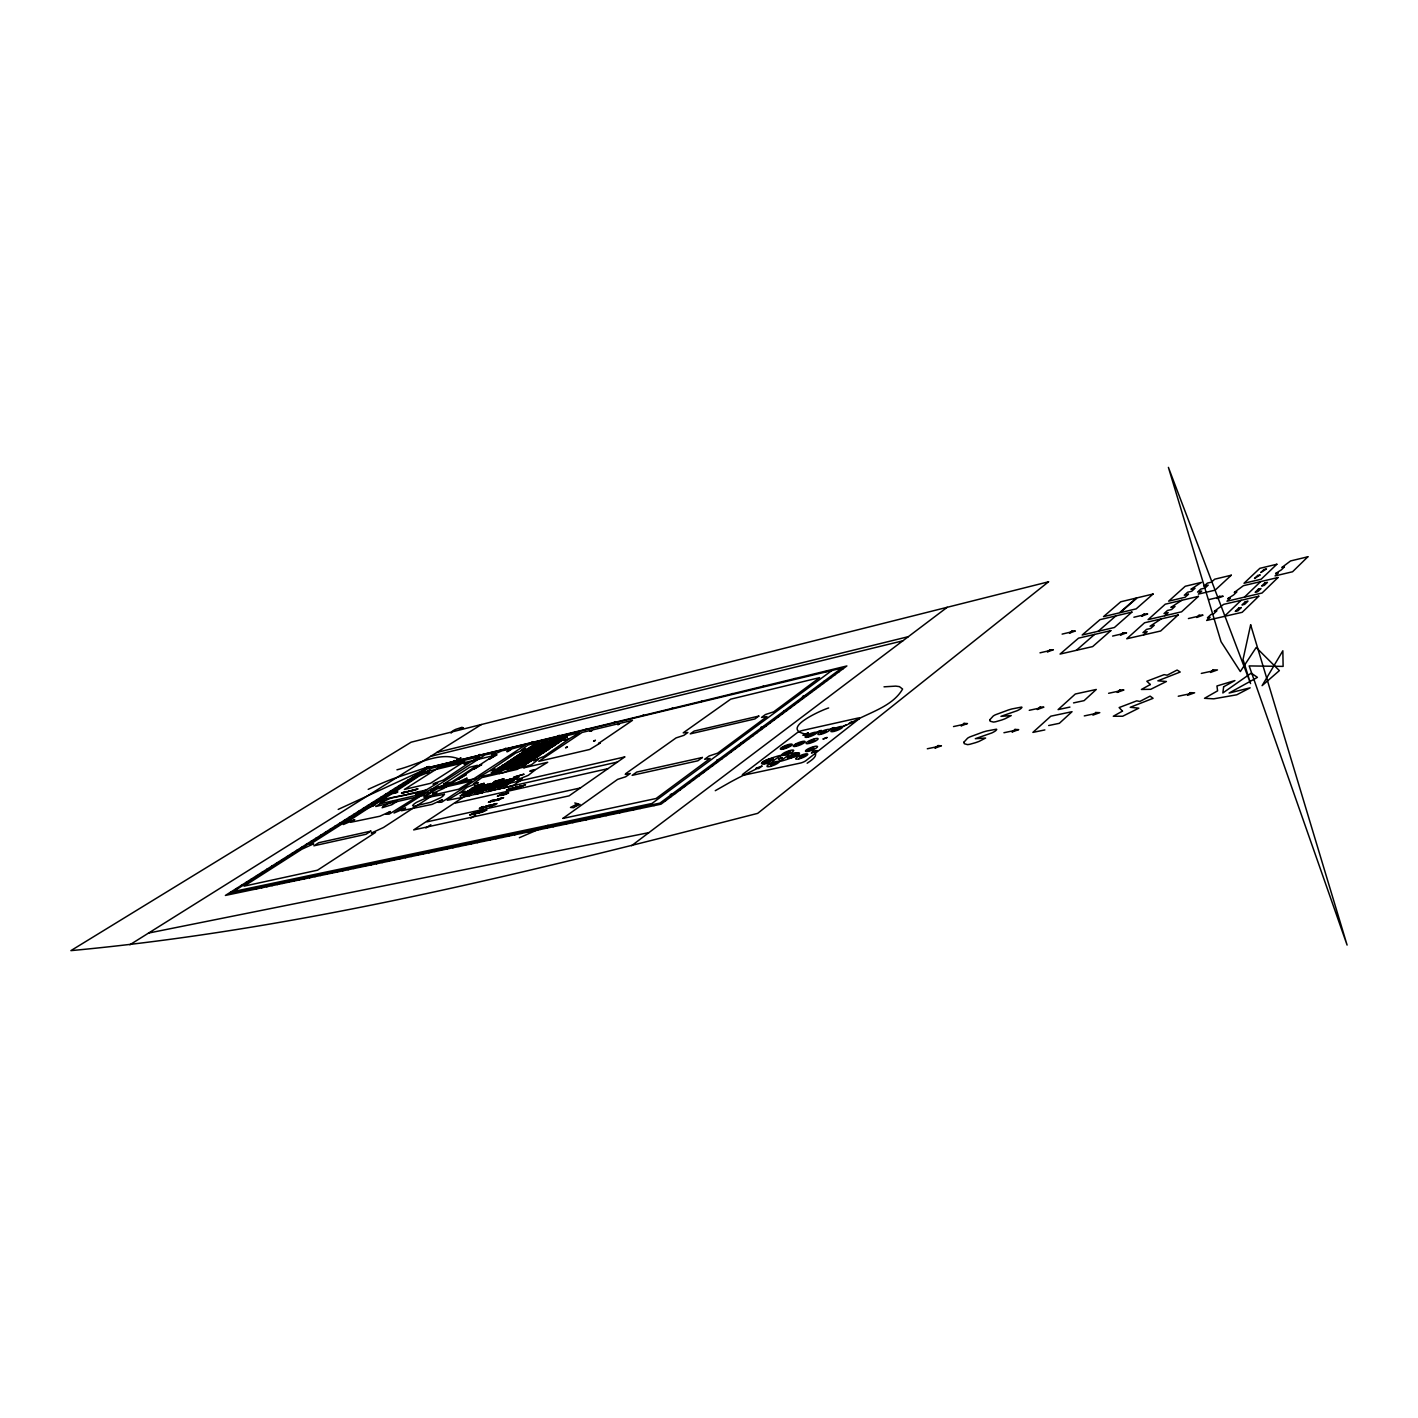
<?xml version="1.0" encoding="UTF-8"?>
<svg xmlns="http://www.w3.org/2000/svg" width="1418" height="1418" viewBox="0 0 1418 1418"><rect width="100%" height="100%" fill="white"/><g stroke="black" fill="none" stroke-linecap="round" stroke-linejoin="round"><path stroke-width="1.5" d="M788.638 753.844L788.195 754.855A22.351 4.839 -21.5 0 1 781.69 759.871L778.872 761.413M772.119 762.866L772.58 761.838A22.546 4.928 -21.3 0 1 779.12 756.84L781.921 755.315M778.447 759.073L782.328 757.549L778.482 759.162M471.609 781.07L458.705 789.206L424.142 797.093M843.32 726.14L847.184 724.669L843.356 726.229M830.292 729.029L834.139 727.576L830.399 729.171M827.013 737.573L823.202 739.062M823.114 738.938L826.995 737.449M817.424 732.025L821.217 730.536M817.371 731.901L821.199 730.447M424.088 797.005L437.063 788.887L471.574 780.964M499.703 795.48L500.554 795.321M484.655 807.285L485.505 807.126M495.254 804.768L495.697 803.829L488.962 806.594L494.35 804.13L492.028 804.857M518.793 777.135L516.329 778.181L518.74 777.064M513.44 778.766L515.904 777.702L513.529 778.854M513.653 779.226L511.171 780.272L513.706 779.297M509.718 783.232L507.236 784.26M509.47 782.647L512.004 781.69L509.558 782.754M506.882 783.888L504.454 784.916M508.353 780.91L510.87 779.953L508.442 780.999M507.183 784.172L509.682 783.268M506.137 782.506L508.619 781.46M507.431 784.757L505.003 785.802M504.914 785.714L507.396 784.65M506.634 783.303L509.168 782.328L506.775 783.392M504.046 784.526L501.671 785.572M504.347 784.828L506.846 783.764M504.613 785.377L502.114 786.441L504.56 785.288M506.084 782.435L508.601 781.495M507.449 779.652L504.985 780.698L507.502 779.74M503.514 783.622L501.033 784.668M503.815 783.941L506.332 782.984L503.904 784.03M501.157 785.253L498.728 786.086L501.192 785.058M502.716 782.204L505.233 781.247L502.805 782.293M501.529 785.466L504.01 784.42M501.759 786.051L499.384 787.096L501.724 785.944M503.266 783.073L505.783 782.116L503.355 783.161M500.678 784.296L498.161 785.235M500.979 784.597L503.461 783.534M502.415 781.921L500.005 782.949M498.409 785.785L495.946 786.848L498.356 785.696M499.916 782.842L502.38 781.956M500.075 783.516L497.736 784.455M498.941 786.706L496.566 787.734L498.906 786.582M500.448 783.711L502.965 782.754L500.589 783.817M497.789 785.023L495.449 785.962L497.824 784.828M499.384 781.992L501.883 781.017L499.473 782.08M499.615 782.559L497.257 783.587M497.115 783.498L499.579 782.452M497.328 784.065L494.971 785.093L497.293 783.959M497.629 784.367L500.111 783.321M499.065 781.69L496.637 782.701M496.282 782.346L493.925 783.356M494.988 785.661L492.595 786.6L495.024 785.466M496.584 782.63L499.047 781.726M496.743 783.285L494.368 784.207L496.779 783.091M493.074 787.398L495.556 786.352L493.163 787.486M494.527 784.721L492.135 785.732L494.51 784.597M493.269 787.876L490.788 788.922L493.322 787.947M493.429 783.055L491.053 783.994L493.464 782.86M493.783 783.268L496.247 782.222M494.013 783.835L491.656 784.863L493.978 783.729M489.937 787.628L487.473 788.674L489.99 787.717M490.717 783.622L488.377 784.633L490.681 783.498M487.969 789.56L490.504 788.585L488.076 789.649M489.759 787.15L492.223 786.104L489.848 787.256M491.16 784.562L488.82 785.501L491.195 784.367M482.421 790.925L484.903 789.861M485.169 790.198L487.703 789.223L485.31 790.287M487.863 784.331L485.47 785.147L487.898 784.136M486.675 787.504L484.229 788.514L486.64 787.38M488.466 785.093L486.037 786.139M485.949 786.051L488.412 785.005M484.672 789.312L487.189 788.355L484.761 789.401M482.085 790.535L479.674 791.563M482.386 790.836L484.885 789.897M481.393 789.064L483.892 788.107L481.535 789.17M480.454 787.398L482.918 786.37M481.89 789.95L484.407 788.993L481.978 790.039M479.231 791.262L476.856 792.183L479.266 791.067M480.897 788.195L483.396 787.238L480.986 788.284M479.585 791.474L482.067 790.429M478.61 789.702L481.127 788.745L478.664 789.791M478.752 790.375L476.377 791.297L478.788 790.181M480.418 787.327L482.9 786.387M479.107 790.588L481.606 789.631L479.195 790.677M477.848 788.532L475.455 789.542M476.519 791.811L474.161 792.839L476.501 791.687M478.132 788.833L480.631 787.859L478.221 788.922M478.327 789.418L475.881 790.411L478.309 789.294M475.491 790.127L473.116 791.049L475.526 789.932M477.175 787.079L479.656 786.121L477.299 787.167M477.37 787.664L474.977 788.674M476.04 790.925L473.683 791.953L476.005 790.801M477.653 787.947L480.135 786.99L477.777 788.053M475.012 789.241L472.619 790.056L475.065 789.046M475.367 789.454L477.813 788.426M474.41 787.717L476.909 786.76L474.463 787.788M474.534 788.373L472.159 789.188L474.587 788.178M474.888 788.585L477.334 787.699M470.51 792.183L468.1 793.211M472.336 789.791L469.943 790.819L472.3 789.684M474.144 787.415L471.715 788.426L474.108 787.309M468.489 793.991L470.989 793.034L468.56 794.098M470.014 791.191L467.568 792.237L470.067 791.279M471.857 788.922L469.518 789.932L471.839 788.816M468.029 793.105L470.475 792.077M465.724 794.629L468.224 793.672L465.813 794.718M464.82 792.857L467.302 791.9L464.944 792.946M465.264 793.743L467.763 792.786L465.352 793.832M462.693 794.966L460.301 795.977M462.959 795.25L465.459 794.293L463.048 795.356M462.516 794.364L465.015 793.406L462.605 794.452M460.212 795.888L462.676 794.842M516.914 787.557L521.15 785.678M567.324 737.023L565.073 737.998M563.088 739.859L560.713 740.692L563.106 739.824M564.931 737.892L567.271 736.917M565.197 738.459L562.875 739.398L565.162 738.317M562.432 739.115L560.163 740.054L562.414 738.973M558.249 741.88L555.98 742.855M558.603 742.093L560.961 741.118L558.639 742.199M561.812 738.335L559.507 739.31M558.781 742.748L556.565 743.617L558.834 742.536M562.166 738.548L564.524 737.59L562.255 738.654M554.349 744.911L556.76 744.042L554.438 745.017M556.104 743.316L553.764 744.255L556.069 743.192M557.575 741.171L555.289 742.11L557.558 741.047M554.527 745.567L552.311 746.435M559.419 739.221L561.758 738.246M559.685 739.771L557.398 740.71M551.85 746.152L549.546 747.091M552.222 746.329L554.598 745.354M556.671 739.877L559.011 738.902L556.76 739.983M556.937 740.426L554.598 741.242L556.919 740.302M552.488 746.914L550.184 747.853L552.453 746.772M555.838 742.748L558.196 741.791M557.309 740.604L559.667 739.647M547.951 749.165L550.361 748.296L547.986 749.271M554.119 741.171L551.85 741.898L554.172 740.958M548.11 749.838L545.859 750.53L548.181 749.608M549.705 747.57L547.472 748.509L549.688 747.428M553.091 743.404L555.431 742.447L553.18 743.511M551.584 745.567L553.995 744.698L551.673 745.673M553.375 743.954L551.053 744.929L553.321 743.847M546.958 748.225L544.654 749.165L546.94 748.084M543.892 752.604L541.516 753.419L543.874 752.479M545.434 750.406L543.059 751.221L545.416 750.264M550.344 744.06L552.736 743.192L550.432 744.166M551.354 741.295L553.587 740.32M546.054 751.186L543.785 752.143M545.327 749.945L547.596 748.952M550.592 744.627L548.305 745.584M549.457 746.985L551.832 746.01M552.453 742.66L554.846 741.791L552.541 742.766M553.942 740.533L556.281 739.558L553.995 740.621M549.369 743.103L547.064 744.078L549.333 743.014M547.844 745.283L545.505 746.098L547.827 745.159M551.212 741.189L553.552 740.214M543.661 752.019L546.036 751.044M545.186 749.821L547.561 748.846M546.71 747.64L549.067 746.666L546.799 747.747M548.217 745.478L550.574 744.503M548.465 746.045L546.125 746.985L548.482 746.01M551.46 741.738L549.138 742.678L551.442 741.614M537.404 756.928L535.135 757.886M538.964 754.695L536.713 755.652M540.524 752.479L538.255 753.437M542.048 750.299L539.815 751.239M548.482 741.827L550.858 740.976L548.571 741.933M539.336 754.89L541.765 754.004L539.372 754.996M540.878 752.674L543.307 751.806L540.932 752.781M542.42 750.476L544.831 749.608L542.474 750.583M543.963 748.296L546.32 747.321L544.033 748.403M542.58 751.15L540.364 752.019M544.193 748.881L541.871 749.643L544.175 748.739M548.731 742.394L546.462 743.333M539.496 755.564L537.262 756.45M541.038 753.348L538.822 754.216M547.596 744.716L549.989 743.847L547.685 744.822M534.994 757.779L537.387 756.787M536.571 755.546L538.946 754.553M538.131 753.33L540.506 752.355M545.912 743.121L543.785 743.989M538.361 753.915L535.986 754.731L538.344 753.773M539.904 751.717L537.546 752.515L539.886 751.575M541.446 749.519L539.088 750.335L541.428 749.395M542.97 747.357L540.63 748.155L542.952 747.215M544.494 745.194L542.261 746.134M535.224 758.364L532.902 759.339L535.206 758.24M536.802 756.131L534.426 756.946L536.784 756.007M540.276 751.912L542.651 750.92M543.342 747.534L545.7 746.559L543.431 747.64M544.866 745.372L547.259 744.503L544.902 745.478M546.373 743.227L548.713 742.27M537.174 756.326L539.549 755.351M538.734 754.11L541.109 753.135M545.026 746.028L542.757 746.754L545.079 745.815M546.621 743.794L544.317 744.556L546.586 743.652M543.608 748.084L541.339 749.058M533.948 756.875L531.715 757.744M535.508 754.66L533.292 755.528M537.192 752.338L534.852 753.312L537.138 752.231M543.643 743.883L545.983 742.908M530.864 761.271L528.471 762.086L530.846 761.129M532.37 759.109L530.137 759.977M542.137 746.028L544.477 745.053M542.367 746.595L540.045 747.534M543.892 744.45L541.57 745.372L543.874 744.308M545.398 742.305L543.129 743.245M545.753 742.483L548.128 741.614L545.806 742.589M539.673 751.132L542.03 750.157M541.215 748.952L543.573 747.977M531.626 757.637L534.019 756.645M533.203 755.422L535.579 754.429M530.048 759.871L532.441 758.878M541.18 745.07L538.893 746.028L541.144 744.964M531.856 758.222L529.499 759.179L531.839 758.098M538.468 749.608L540.825 748.633L538.556 749.714M540.01 747.428L542.35 746.471M543.041 743.138L545.381 742.181M530.633 760.668L533.044 759.676L530.722 760.792M532.229 758.435L534.657 757.549L532.264 758.524M535.366 753.986L537.776 753.1L535.419 754.092M536.926 751.788L539.283 750.813L537.014 751.894M538.627 750.264L536.359 750.991L538.68 750.051M540.24 747.995L537.954 748.952L540.223 747.871M530.686 756.663L528.418 757.602L530.669 756.521M532.264 754.447L530.013 755.386L532.246 754.305M534.178 752.444L536.536 751.451L534.267 752.55M535.738 750.246L538.096 749.271L535.809 750.352M537.28 748.084L539.62 747.109L537.351 748.19M526.255 763.575L528.666 762.583L526.291 763.682M527.868 761.324L530.261 760.332L527.939 761.431M534.409 753.011L532.069 753.968M535.969 750.831L533.629 751.77L535.951 750.689M537.511 748.651L535.189 749.59L537.493 748.527M540.932 744.539L543.254 743.564L541.002 744.645M526.486 764.196L524.199 765.153L526.468 764.054M528.116 761.891L525.812 762.884L528.081 761.785M529.676 759.676L527.301 760.491L529.676 759.534M539.407 746.683L541.747 745.708L539.496 746.79M523.472 764.231L525.883 763.239L523.614 764.355M525.103 761.98L527.496 760.987L525.174 762.086M537.847 744.999L535.596 745.939M528.542 758.063L526.202 759.038M530.119 755.829L527.851 756.822M533.239 751.487L530.881 752.284L533.221 751.345M534.781 749.307L532.441 750.104L534.763 749.165M538.22 745.177L540.542 744.22L538.255 745.283M523.703 764.834L521.363 765.809L523.685 764.692M525.316 762.583L522.994 763.54L525.298 762.441M528.879 758.293L531.254 757.301L528.949 758.4M530.456 756.06L532.831 755.085L530.492 756.166M532.034 753.862L534.391 752.887M538.361 745.833L536.11 746.542L538.432 745.62M532.087 749.927L529.783 750.902L532.051 749.821M535.508 745.833L537.83 744.875M520.92 765.49L518.545 766.447L520.902 765.348M522.568 763.185L520.158 764.036L522.533 763.079M526.113 758.931L528.506 757.956M527.709 756.716L530.084 755.741M529.286 754.5L531.661 753.525L529.375 754.624M524.518 761.165L526.911 760.19L524.607 761.289M529.517 755.085L527.177 756.042L529.499 754.961M535.738 746.4L533.469 747.339M526.344 759.534L524.022 760.491L526.326 759.392M527.939 757.301L525.564 758.116L527.921 757.159M533.008 750.902L535.348 749.927L533.133 751.008M534.551 748.739L536.89 747.765L534.692 748.846M518.155 766.128L515.815 767.103L518.137 765.986M523.366 759.587L525.741 758.595L523.402 759.693M524.961 757.354L527.336 756.379L525.05 757.478M526.557 755.156L528.914 754.181L526.645 755.262M528.134 752.958L530.492 751.983L528.276 753.064M521.753 761.821L524.146 760.828L521.842 761.927M526.769 755.741L524.483 756.68L526.769 755.599M528.347 753.543L526.007 754.341L528.347 753.401M533.026 747.038L530.722 747.977M534.568 744.911L532.264 745.833L534.551 744.769M521.966 762.423L519.662 763.38L521.966 762.281M523.579 760.172L521.275 761.129M525.192 757.956L522.941 758.914L525.174 757.815M530.279 751.558L532.636 750.583L530.367 751.664M531.839 749.378L534.178 748.42L531.91 749.484M533.381 747.233L535.72 746.258M520.707 764.887L523.1 763.894L520.743 764.993M522.338 762.618L524.713 761.626L522.373 762.724M533.629 747.765L531.342 748.722L533.593 747.658M525.635 754.181L523.348 755.138L525.617 754.057M527.23 751.965L524.926 752.958L527.195 751.877M528.772 749.838L526.503 750.778M519.254 763.026L516.95 764.018L519.201 762.919M520.831 760.828L518.527 761.785L520.831 760.686M522.444 758.595L520.105 759.552L522.427 758.453M523.951 756.468L521.735 757.159L524.022 756.255M529.127 750.033L531.502 749.165L529.162 750.122M530.686 747.871L533.008 746.914M517.942 765.525L520.335 764.532L518.066 765.649M521.186 761.023L523.579 760.03M530.899 748.438L528.613 749.2L530.881 748.314M529.339 750.601L527.017 751.398L529.322 750.459M532.796 746.471L535.135 745.514L532.938 746.577M514.823 765.968L512.501 766.925L514.823 765.826M516.471 763.717L514.114 764.656L516.453 763.575M526.415 750.671L528.754 749.714M527.975 748.509L530.314 747.552M515.177 766.163L517.57 765.188L515.213 766.287M528.205 749.076L525.936 750.016M519.626 758.772L521.913 757.779M526.627 751.239L524.323 752.178M530.102 747.126L532.424 746.169L530.19 747.233M515.39 766.784L513.015 767.741L515.372 766.642M517.056 764.479L514.752 765.472M520.619 760.225L522.994 759.25L520.76 760.349M522.232 758.01L524.607 757.035L522.32 758.116M523.827 755.794L526.184 754.819L523.862 755.9M525.422 753.614L527.762 752.639L525.493 753.72M517.375 764.71L519.768 763.735L517.41 764.816M519.006 762.459L521.399 761.484L519.094 762.583M530.35 747.658L528.063 748.615M498.267 785.324L500.643 784.189M512.625 767.422L510.303 768.396L512.625 767.28M515.904 762.919L513.653 763.877M517.889 760.881L520.264 759.888L517.96 760.987M519.502 758.648L521.877 757.815M521.097 756.45L523.455 755.475L521.186 756.556M522.693 754.252L525.05 753.277L522.746 754.358M524.288 752.072L526.627 751.115M525.848 749.909L528.187 748.952M514.628 765.365L517.021 764.373M516.258 763.114L518.651 762.122L516.347 763.221M522.905 754.837L520.619 755.776M524.5 752.657L522.267 753.596L524.483 752.515M518.013 761.555L515.727 762.281L518.084 761.324M519.715 759.25L517.41 760.19L519.697 759.109M521.31 757.035L518.988 757.974L521.31 756.893M516.436 759.109L514.131 760.048L516.418 758.967M514.805 761.324L512.501 762.264L514.787 761.182M516.772 759.304L519.148 758.311L516.808 759.392M518.385 757.088L520.743 756.113L518.509 757.194M519.981 754.89L522.338 753.933L520.122 755.014M521.576 752.728L523.916 751.753L521.664 752.834M511.88 766.004L514.273 765.011L511.916 766.11M513.529 763.753L515.904 762.778M515.159 761.519L517.535 760.544L515.23 761.626M520.193 755.475L517.871 756.414L520.176 755.333M521.789 753.295L519.555 754.234L521.771 753.153M512.075 766.606L509.806 767.581L512.075 766.464M513.724 764.355L511.402 765.312L513.706 764.213M515.354 762.122L513.015 763.061L515.354 761.98M516.896 759.959L514.681 760.846M518.598 757.673L516.312 758.63M520.548 755.67L522.905 754.695M507.467 768.91L509.86 767.918L507.555 769.035M509.133 766.642L511.526 765.667L509.204 766.766M510.781 764.391L513.156 763.416L510.87 764.515M510.888 765.082L508.672 765.95M517.481 756.113L515.213 757.07M509.328 767.262L507.006 768.219L509.328 767.12M514.61 760.722L516.967 759.747M516.223 758.506L518.58 757.531M506.616 767.865L504.223 768.698L506.581 767.758M510.25 763.593L512.625 762.618L510.32 763.717M511.88 761.36L514.255 760.385L511.916 761.466M513.511 759.162L515.868 758.187L513.635 759.268M515.124 756.946L517.481 755.989M508.601 765.844L510.976 764.851M513.706 759.747L511.419 760.686L513.706 759.605M515.337 757.531L513.156 758.488L515.319 757.407M510.445 764.196L508.14 765.153L510.427 764.054M512.075 761.962L509.824 762.919L512.075 761.821M515.673 757.726L518.031 756.751L515.744 757.832M517.286 755.546L519.626 754.571L517.41 755.652M503.851 768.538L501.493 769.495L503.851 768.396M509.168 762.015L511.526 761.041L509.239 762.122M510.799 759.8L513.156 758.825L510.888 759.906M505.871 766.482L508.247 765.507L505.889 766.589M507.52 764.231L509.895 763.256L507.591 764.355M502.114 770.311L504.4 769.318M507.715 764.834L505.411 765.791L507.697 764.692M509.363 762.6L507.024 763.54L509.346 762.459M510.905 760.456L508.707 761.324L510.994 760.243M504.719 769.549L507.112 768.574L504.808 769.673M506.403 767.298L508.778 766.305L506.474 767.404M503.142 767.12L505.517 766.145L503.266 767.244M503.319 767.723L501.015 768.68L503.319 767.581M504.897 765.56L502.734 766.429L504.985 765.33M506.651 763.239L504.347 764.196L506.634 763.097M501.99 770.204L504.383 769.212M508.832 761.803L506.581 762.76M500.625 768.326L498.338 769.318L500.589 768.219M502.273 766.11L499.934 767.067L502.273 765.968M499.242 770.843L501.635 769.85L499.278 770.949M504.808 764.869L507.165 763.894L504.879 764.993M506.456 762.654L508.814 761.679M496.123 770.772L498.427 769.779M498.728 770.027L501.121 769.035L498.799 770.134M500.412 767.758L502.787 766.784L500.483 767.865M502.096 765.507L504.454 764.532L502.167 765.631M495.502 769.85L497.878 768.857M496.016 770.648L498.392 769.673M497.7 768.396L500.075 767.422L497.736 768.503M496.211 771.232L493.872 772.225L496.176 771.126M497.878 768.999L495.573 769.956M493.287 771.286L495.662 770.311L493.358 771.41M493.464 771.906L491.195 772.863L493.464 771.764M811.982 734.506L811.77 734.861M809.784 735.144L811.947 734.294M617.858 724.563L619.701 723.8L617.929 724.669M810.777 735.428L809.891 735.322M595.347 740.444L593.575 741.189L595.347 740.302M810.919 734.276L810.103 734.737M590.136 731.209L591.997 730.571L590.296 731.298M565.587 747.658L567.43 746.896M567.36 747.109L565.747 747.765M414.676 790.003L413.312 790.553M822.777 732.237L824.762 731.475M824.78 731.688L822.865 732.415M479.355 808.366L483.662 806.523M480.188 808.118L481.322 807.196M1224.319 616.405L1241.122 600.31M1244.419 597.138L1260.62 581.628M459.503 759.321L461.01 757.886L456.561 759.835L459.503 759.321L458.652 759.871M483.715 806.789L482.847 807.072M517.8 787.22L520.051 786.068M413.826 790.039L415.261 789.471M417.105 789.152L414.552 790.251L416.236 789.383M1143.617 634.909L1147.197 631.666L1142.961 632.641L1146.524 629.415L1150.742 628.44L1154.27 625.232L1150.069 626.207L1161.271 618.886M1164.745 615.749L1168.202 612.611L1164.018 613.586L1167.457 610.484L1171.622 609.51L1175.026 606.425L1170.86 607.4L1181.779 600.293M405.14 791.988L404.36 792.467L406.151 791.599L405.069 791.847M461.47 728.391L462.144 727.274L455.834 729.313A6.877 1.063 -22.6 0 0 452.307 731.192L451.066 733.124M411.238 790.624L406.204 792.042M1076.28 650.348L1094.607 634.413M1098.206 631.276L1115.895 615.891M407.515 791.616L408.136 791.404M508.672 792.91L505.393 794.47M409.696 791.262L409.306 791.209M406.417 792.166L406.806 791.953M631.577 845.713L947.224 607.294M654.017 805.637L654.992 804.91M831.834 670.537L651.943 803.492L233.172 891.585M640.156 808.544L642.106 807.108M825.684 671.831L827.226 670.679M633.279 809.979L634.254 809.27M626.419 811.415L627.412 810.706M612.824 814.269L613.799 813.56M619.595 812.851L620.588 812.124M606.071 815.687L607.542 814.606M793.832 679.311L795.019 678.46M599.335 817.087L600.328 816.378M592.653 818.505L593.646 817.778M579.359 821.288L580.352 820.561M585.989 819.888L586.981 819.179M572.748 822.67L574.751 821.235M761.874 687.198L763.451 686.064M566.19 824.035L567.182 823.326M553.126 826.783L554.137 826.056M559.649 825.418L560.642 824.691M546.657 828.13L547.649 827.421M540.205 829.477L541.711 828.413M731.316 694.359L732.521 693.508M527.39 832.171L528.382 831.462M533.771 830.824L534.781 830.115M521.009 833.5L522.019 832.791M508.371 836.159L510.391 834.741M700.598 701.945L702.211 700.829M514.681 834.83L515.691 834.121M502.096 837.471L503.106 836.762M489.618 840.076L490.628 839.385M495.839 838.782L496.849 838.073M483.414 841.388L484.442 840.679M471.113 843.958L472.123 843.267M477.246 842.664L478.77 841.618M671.281 708.823L672.504 707.99M496.46 800.053L498.303 798.83L496.087 800A6.948 1.312 -22.7 0 0 495.52 800.408M464.998 845.234L466.008 844.543M452.856 847.787L453.866 847.095M458.918 846.511L459.928 845.819M446.812 849.045L448.85 847.663M641.734 716.125L643.382 715.009M434.83 851.562L435.858 850.871M440.803 850.304L441.831 849.612M422.936 854.044L423.964 853.352M428.874 852.803L429.902 852.112M505.162 794.31L507.626 792.946M470.847 818.168L475.774 814.854M498.852 799.362L500.324 798.369L498.072 799.858A6.86 1.294 -22.8 0 0 498.835 799.38M417.034 855.284L418.576 854.256M613.569 722.719L614.809 721.886M518.58 781.088L522.054 778.766L516.861 779.953L528.347 775.309L534.976 770.08L529.8 771.286L530.917 770.541L536.093 769.336L547.72 762.281L523.579 767.9L524.908 767.014M405.3 857.748L406.328 857.057M520.317 780.698L513.582 785.217L503.124 788.195M489.564 801.826L490.894 801.188A4.821 0.904 -22.8 0 1 491.319 801.099M411.149 856.525L412.177 855.834M501.972 795.037L504.436 794.133M503.195 794.204L505.659 793.389M503.408 794.913L508.442 792.556M512.288 788.869L511.012 788.94L513.281 787.433L509.86 789.418L515.833 788.071L517.251 786.511L512.43 788.833M393.672 860.177L394.7 859.485M399.468 858.971L400.514 858.28M494.102 790.251L495.485 789.33L487.898 791.652M387.894 861.4L389.95 860.017M585.138 729.756L586.804 728.639M497.895 789.383L501.352 787.859L499.65 788.993M481.712 793.07L483.095 792.148L475.544 794.452M376.408 863.792L377.454 863.119M521.984 767.581L525.085 766.163L523.455 767.244M382.151 862.605L383.179 861.914M502.096 794.328L500.696 794.807M487.136 806.08L485.665 806.576M365.029 866.185L366.057 865.494M425.879 828.006L430.842 824.709M370.718 864.998L371.746 864.306M406.168 791.74L406.523 791.51M353.738 868.543L354.784 867.869M359.374 867.373L360.934 866.345M558.072 736.084L559.312 735.268M469.429 795.852L470.811 794.931L464.714 796.313M342.553 870.9L343.581 870.209M348.137 869.73L349.165 869.039M807.161 763.239C810.227 760.952 819.001 756.095 814.304 751.859M331.457 873.222L333.531 871.857M530.669 742.855L532.353 741.756M336.988 872.052L338.033 871.379M497.736 799.805L495.662 800.691M469.447 779.971L468.1 780.857L479.036 777.755L441.689 802.198L438.304 802.375L442.522 799.628L432.029 804.396L401.383 810.759L405.637 808.03L394.044 813.028L420.597 796.065M325.945 874.374L326.973 873.701M314.973 876.678L316.019 875.987M320.45 875.526L321.478 874.853M465.778 780.68L467.125 779.811L463.048 780.751L467.107 778.11L456.295 782.878L433.341 788.231L485.222 754.801L495.591 752.816L491.709 755.333L502.167 750.725L510.693 749.2L506.829 751.7L508.158 751.398L512.022 748.881L525.192 745.194L473.701 778.837L450.889 784.863L452.236 783.977M304.108 878.947L305.668 877.937M504.631 748.97L505.889 748.137M450.463 784.243L451.81 783.374L442.434 785.554L430.824 791.226L434.936 788.568L431.692 788.762L423.663 793.938M309.532 877.813L310.577 877.139M293.331 881.198L294.377 880.525M298.702 880.082L299.747 879.408M425.684 790.163L415.527 794.771L419.657 792.113L390.96 798.086M426.393 789.844L437.701 783.055L432.986 784.154L434.085 783.445L443.355 780.06L468.755 763.079L464.058 764.196L465.139 763.504L469.837 762.388L479.78 756.609L431.515 768.219L424.549 773.218L429.105 772.119L419.054 776.107L393.3 793.016L397.873 791.935L396.756 792.644L392.166 793.726L381.832 799.663L406.7 794.576M418.842 795.055L426.871 789.879L407.409 794.257M420.402 794.683L389.188 814.127L386.015 814.251L390.269 811.521L379.9 816.236L350.476 822.334L354.748 819.622L343.333 824.532L371.676 805.973L374.972 804.981L364.656 809.554L309.762 844.525L313.644 843.834L301.874 849.205L244.073 886.161L317.508 870.191L375.504 832.419L371.339 833.075L383.463 827.509L436.886 792.627L432.738 793.353L443.923 788.319L494.173 755.51L423.805 772.314L371.941 805.69M282.643 883.449L283.689 882.776M418.647 796.508L422.103 794.293M287.978 882.333L289.024 881.659M266.761 886.764L267.825 886.09M272.043 885.665L273.089 884.992M277.325 884.566L279.417 883.219M478.238 755.493L479.922 754.394M256.303 888.962L257.349 888.288M412.23 790.181L409.767 791.368M261.515 887.863L262.578 887.207M391.917 804.697L382.08 807.764M392.343 804.414L396.863 801.524M418.133 788.904L417.406 789.082M402.96 792.786L403.846 792.148L401.454 793.141L403.137 792.662M453.157 761.36L454.434 760.544M382.63 806.984L388.497 803.244M373.182 805.619L381.265 800.496L384.331 800.337L380.184 802.96L390.251 798.405M129.871 944.778L481.411 724.527M388.692 803.12L390.446 802.269M715.275 790.695L730.518 782.027A199.53 46.936 -21.1 0 1 739.221 777.418L757.389 768.396M415.58 789.596L417.069 789.064M491.851 801.259L490.557 801.808M509.753 789.206L508.477 789.525M408.809 791.12L410.068 791.031M815.12 733.212L815.988 732.822M368.201 789.347L378.553 784.668A63.509 10.635 -23.1 0 1 392.432 778.978L425.949 767.652M806.47 736.491L805.849 736.775M815.315 733.106L812.567 734.081M852.927 721.797C869.642 712.332 892.702 706.394 902.592 689.042L899.402 686.613L895.768 686.117L884.017 686.826M806.984 736.261L805.814 736.881M806.346 736.775L808.898 735.8M425.879 768.999L338.211 809.412M807.303 736.119L809.235 735.534M813.524 733.549L816.024 732.716M519.36 837.719L548.039 825.347M813.861 733.407L812.922 733.797M481.624 807.25L482.545 806.948M828.661 707.954C822.174 709.833 779.351 728.71 805.513 734.063M481.606 807.923L483.13 807.214L481.641 807.551M481.393 808.207L479.568 808.668M764.284 761.821L771.197 759.321L767.51 762.157L764.267 761.838M408.597 791.545L408.083 791.776M396.951 769.797C416.662 765.135 438.339 751.221 458.794 758.86M518.066 787.575L519.963 786.76L517.109 787.752M485.417 806.647L486.179 806.151M781.726 755.191C775.593 755.954 747.8 766.163 771.374 763.185M779.049 761.519C785.412 760.739 813.329 750.441 789.383 753.543M436.833 752.444L908.318 636.682M430.576 756.361L902.841 640.812M500.448 794.86L501.192 794.381M425.116 769.283L426.357 768.981M841.388 669.207L843.036 668.8M420.809 772.012L422.05 771.711M837.524 672.079L839.172 671.671M416.484 774.742L417.725 774.441M833.642 674.968L835.291 674.56M412.142 777.489L413.382 777.188M829.743 677.875L831.391 677.467M407.764 780.255L410.263 779.652M824.142 681.172L827.456 680.392M403.386 783.02L404.626 782.718M821.855 683.724L823.521 683.334M398.972 785.802L400.213 785.501M817.885 686.666L819.551 686.277M394.541 788.603L395.782 788.302M813.897 689.644L815.563 689.237M390.092 791.404L391.333 791.12M809.873 692.622L811.557 692.232M1062.117 634.112L1070.679 632.091M1133.886 617.238L1142.819 615.128M1208.774 599.619L1218.115 597.421M385.625 794.24L389.365 793.353M802.499 696.398L807.516 695.228M381.123 797.076L382.381 796.774M801.79 698.631L803.457 698.241M412.603 790.092L411.486 790.978M413.631 789.844L412.532 790.73M412.089 790.588L412.993 790.251M376.621 799.929L377.862 799.628M797.714 701.662L799.38 701.272M518.456 768.414L531.378 764.834L538.308 759.481L533.221 760.668L543.998 756.414L568.742 739.186L563.69 740.391L569.806 738.494L579.678 732.61L527.921 745.053L521.204 750.104L526.096 748.934L515.673 753.064L490.504 770.222L495.414 769.07L494.315 769.797L489.387 770.949L479.089 777.011L501.954 771.676L499.189 773.572L505.251 772.154L508.016 770.275L519.786 767.528L517.446 769.318L481.819 777.613L473.399 783.817L478.362 782.683L467.178 787.203L460.318 792.396L465.299 791.262L464.165 792.006L459.184 793.158L447.237 800.284L463.331 797.235M372.083 802.783L373.324 802.499M793.601 704.711L795.285 704.321M367.528 805.654L368.786 805.371M789.489 707.777L791.155 707.387M362.955 808.561L365.454 807.976M392.042 801.808L397.359 800.567M783.658 711.251L787.025 710.471M1039.997 652.829L1048.664 650.827M1112.598 636.062L1121.638 633.97M1188.408 618.549L1197.873 616.351M358.346 811.451L359.605 811.167M781.176 713.945L782.86 713.555M353.738 814.375L354.979 814.092M776.975 717.065L778.659 716.675M349.094 817.317L350.335 817.016M772.757 720.202L774.441 719.812M344.414 820.26L345.673 819.976M768.521 723.357L770.204 722.967M339.735 823.22L343.511 822.351M760.881 727.292L765.95 726.122M335.02 826.198L336.279 825.896M463.597 796.969L617.45 762.033M759.977 729.703L761.661 729.313M507.874 789.861L508.885 789.099A4.768 0.886 -22.7 0 1 509.292 789.011M490.433 801.631L488.395 802.304L492.578 800.106M510.533 788.036L506.403 790.198L507.662 789.915M330.288 829.176L331.546 828.892M755.67 732.911L757.354 732.521M325.537 832.189L326.796 831.905M751.327 736.119L753.029 735.747M455.497 803.031L608.003 768.645M506.12 793.07L500.802 795.498L505.747 794.186M320.769 835.202L322.028 834.918M746.967 739.363L748.669 738.973M499.349 795.321L497.346 796.278L502.149 793.974M315.966 838.233L318.483 837.666M740.887 742.997L744.29 742.234M491.497 800.851L492.223 800.39M311.145 841.282L312.403 840.998M738.175 745.886L739.895 745.514M306.288 844.348L307.546 844.064M733.744 749.183L735.463 748.81M497.098 803.51L492.17 805.885M301.414 847.415L302.672 847.131M491.39 805.282L493.127 804.892L490.929 805.601M729.295 752.497L730.997 752.125M484.318 807.09L482.28 808.083L487.154 805.743M490.149 806.115L492.064 805.69M296.522 850.516L297.78 850.233M724.811 755.829L726.53 755.457M427.013 821.837L580.405 787.947M480.773 811.344L477.21 813.418L483.928 810.653L479.337 812.957L481.712 811.344L480.702 811.575M291.594 853.618L295.405 852.785M716.87 759.942L722.01 758.807M286.666 856.738L287.925 856.454M715.771 762.547L717.49 762.175M281.686 859.875L282.962 859.592M711.198 765.933L712.917 765.56M276.705 863.03L277.963 862.747M706.607 769.354L708.344 768.964M271.689 866.203L272.947 865.919M701.999 772.775L703.736 772.402M266.637 869.376L269.172 868.826M695.635 776.603L699.092 775.841M261.568 872.584L262.844 872.318M692.693 779.687L694.43 779.315M256.481 875.792L257.757 875.526M687.996 783.179L689.733 782.807M953.516 726.565L962.556 724.616M1029.255 710.312L1038.72 708.291M1108.61 693.296L1118.518 691.169M1201.312 673.408L1211.787 671.157M1073.532 702.903L1084.096 700.634L1096.274 689.467L1075.323 694.005L1058.094 709.603L1069.934 707.086M251.358 879.036L252.634 878.752M683.281 786.689L685.018 786.316M246.218 882.28L247.494 882.014M678.531 790.216L680.268 789.844M241.042 885.541L244.871 884.743M670.271 794.505L675.482 793.406M235.849 888.82L237.125 888.554M668.941 797.341L670.679 796.969M230.638 892.117L231.896 891.851M664.103 800.922L665.857 800.567M927.301 748.775L936.447 746.861M1003.926 732.734L1013.498 730.731M1084.274 715.913L1094.324 713.803M1178.252 696.238L1188.869 694.005M1048.664 725.537L1059.37 723.304L1072.043 711.694L1050.827 716.179L1032.889 732.397L1044.871 729.915M148.571 933.062L648.895 832.632M574.751 802.96L578.189 803.882M444.437 794.328L442.788 796.26A13.453 2.393 -23 0 1 440.236 797.944L430.434 802.358L415.066 805.956A7.71 1.365 -23 0 1 413.471 806.204L412.603 805.495L414.198 803.917A13.418 2.375 -23 0 1 416.892 802.163L426.251 797.926A7.693 1.365 -23 0 1 428.449 797.306L444.437 794.328M791.102 745.336L786.033 747.587A9.855 2.109 -21.3 0 1 783.161 748.19L781.513 747.995L786.565 745.815A9.891 2.127 -21.4 0 1 789.436 745.212L791.102 745.336M826.428 730.961L821.182 732.964L826.428 730.961M562.946 818.416L656.109 798.494L710.134 758.488L704.622 759.286L709.124 755.989L717.668 753.153L766.996 716.551L761.537 717.419L765.419 714.548L773.608 711.871L819.622 677.627L730.713 699.163L683.21 732.84L687.89 732.503L683.901 735.339L676.067 737.909L625.763 773.608L625.267 774.405L630.301 773.484L625.71 776.763L617.61 779.386L562.964 818.346M813.56 747.233L813.418 749.041L807.409 750.352L813.524 747.251M799.734 756.343L799.539 758.187L805.743 755.05L799.734 756.343M789.808 751.097L789.578 752.905L783.675 754.181L789.773 751.115M1223.628 686.808L1222.865 692.959L1251.225 673.142L1257.447 677.361L1229.105 693.048L1250.144 687.819L1236.744 694.802L1213.719 698.826L1204.52 698.312L1217.601 690.832L1216.945 685.975L1234.918 680.569L1223.628 686.808M771.162 763.841L770.878 765.685L777.082 762.565L771.162 763.841M989.906 719.653L989.853 719.972A30.558 7.072 -20 0 0 990.243 721.248L993.38 722.063A9.182 2.127 -20.1 0 0 995.932 721.673L1001.285 720.131A21.11 4.874 -20.1 0 0 1004.919 718.82L1011.229 715.594L1000.966 716.338L1017.096 710.719A9.075 2.092 -20 0 0 1020.995 708.504L1021.917 707.458A4.378 1.01 -20 0 0 1021.58 707.086L1011.92 708.947A49.151 11.539 -20.1 0 0 1008.553 709.922L995.347 714.814A9.554 2.216 -20.1 0 0 993.291 715.966L989.906 719.653M964.063 742.022L964.01 742.358A31.107 7.374 -20.1 0 0 964.346 743.723L967.448 744.61A9.341 2.216 -20.3 0 0 970.018 744.237L975.442 742.695A21.483 5.087 -20.2 0 0 979.164 741.366L985.616 738.051L975.3 738.689L991.714 732.982A9.235 2.18 -20.2 0 0 995.72 730.695L996.677 729.614A4.449 1.046 -20.1 0 0 996.358 729.206L986.609 731.032A50.055 12.035 -20.2 0 0 983.188 732.007L969.735 736.97A9.713 2.304 -20.3 0 0 967.608 738.175L964.063 742.022M1250.641 624.789L1243.037 659.476L1250.57 683.565L1168.397 467.373L1221.04 641.698L1240.325 671.565L1256.188 647.494L1279.373 670.608L1262.091 685.656L1282.847 650.773L1283.113 666.389L1249.169 665.928L1347.1 945.079L1250.641 624.789M443.745 784.065L451.722 782.027L477.387 765.295L469.606 767.298L443.781 784.03M808.118 732.805L807.586 734.382L802.889 735.304L808.118 732.805M523.153 785.643L519.715 787.185L525.529 784.65L523.153 785.643M516.542 778.642L514.025 779.581L516.489 778.571M514.273 780.166L511.756 781.105L514.22 780.077M513.139 778.447L510.71 779.492L513.086 778.358M511.437 780.822L508.92 781.743L511.419 780.839M510.32 779.085L507.804 780.024L510.267 779.014M508.052 780.591L505.552 781.531L508.034 780.627M504.684 780.379L502.202 781.318L504.684 780.414M496.123 787.309L493.694 788.373L496.087 787.22M492.79 787.079L490.362 788.124L492.737 786.99M491.762 785.324L489.299 786.37L491.709 785.235M489.476 786.83L486.977 787.77L489.423 786.742M488.962 785.962L486.498 786.848L488.926 785.873M485.683 785.732L483.201 786.653L485.63 785.643M486.179 786.6L483.698 787.522L486.144 786.511M485.186 784.863L482.74 785.749L485.133 784.774M482.421 785.501L479.94 786.423L482.368 785.412M473.754 792.414L471.272 793.336L473.718 792.325M472.814 790.641L470.404 791.687L472.779 790.553M473.293 791.528L470.865 792.573L473.24 791.439M469.588 790.393L467.142 791.439L469.553 790.305M560.358 740.48L558.089 741.454L560.323 740.515M551.247 745.354L548.89 746.329L551.212 745.389M552.116 742.447L549.741 743.28L552.081 742.483M812.904 751.132L811.433 753.118L817.176 750.601L812.904 751.132M536.234 755.315L533.842 756.308L536.199 755.351M542.704 742.926L540.418 743.901L542.669 742.961M533.469 755.971L531.13 756.964L533.416 755.865M535.029 753.756L532.636 754.606L535.011 753.791M533.842 752.214L531.52 753.188L533.824 752.249M529.127 758.843L526.716 759.693L529.003 758.967M539.07 746.453L536.784 747.215L539.035 746.488M536.341 747.109L534.054 748.084L536.305 747.002M539.992 743.581L537.759 744.539L539.974 743.599M531.112 752.869L528.737 753.702L531.006 752.976M537.28 744.22L535.047 745.194L537.209 744.113M529.942 751.327L527.585 752.16L529.924 751.363M526.096 750.459L523.791 751.416L526.06 750.476M506.084 767.049L503.851 768.042L506.049 767.085M498.941 770.594L496.601 771.587L498.906 770.63M516.241 787.025L514.769 787.823L516.241 787.025M1190.198 692.675L1187.54 695.334L1194.63 692.799L1190.198 692.675M1213.064 669.881L1210.511 672.433L1217.477 669.934L1213.064 669.881M1307.875 556.778L1292.578 571.755L1275.083 575.903L1278.221 572.872L1275.615 573.492L1281.34 569.859L1284.442 566.881L1281.837 567.501L1290.575 560.943L1307.875 556.778M1258.776 596.198L1242.168 612.31L1206.647 620.464L1210.086 617.202L1207.462 617.805L1210.883 614.561L1213.507 613.959L1216.91 610.75L1214.287 611.353L1223.645 604.369L1258.776 596.198M1278.043 577.498L1262.038 593.025L1226.978 601.214L1230.292 598.077L1227.704 598.68L1233.589 594.957L1236.868 591.855L1234.28 592.458L1243.373 585.705L1278.043 577.498M1238.641 608.162L1235.273 611.406L1237.949 610.786L1241.299 607.542L1238.641 608.162M1245.305 601.746L1241.973 604.937L1244.649 604.334L1247.964 601.126L1245.305 601.746M1258.404 589.126L1255.16 592.263L1257.801 591.643L1261.027 588.523L1258.404 589.126M1264.821 582.94L1261.63 586.024L1264.253 585.404L1267.444 582.319L1264.821 582.94M1276.856 564.24L1261.205 579.2L1244.011 583.277L1259.84 568.334L1276.856 564.24M1257.66 575.513L1254.487 578.526L1260.23 574.91L1257.66 575.513M1263.934 569.557L1260.797 572.535L1266.487 568.937L1263.934 569.557M1199.043 615.252L1196.703 617.45L1203.013 615.164L1199.043 615.252M1219.25 596.375L1216.981 598.485L1223.202 596.234L1219.25 596.375M1095.724 712.492L1092.906 715.115L1099.783 712.669L1095.724 712.492M1119.865 689.91L1117.171 692.427L1123.907 690.017L1119.865 689.91M1231.285 575.212L1215.155 590.136L1198.405 594.107L1201.702 591.093L1197.554 592.068L1200.833 589.073L1204.981 588.08L1208.242 585.102L1204.112 586.095L1207.356 583.135L1211.486 582.142L1214.694 579.2L1231.285 575.212M1178.145 614.969L1160.651 631.01L1126.743 638.774L1144.574 622.768L1178.145 614.969M1198.44 596.358L1181.584 611.814L1148.084 619.631L1165.277 604.192L1198.44 596.358M1188.444 594.248L1185.111 597.262L1168.645 601.161L1185.235 586.272L1201.542 582.355L1190.925 589.25L1195.037 588.257L1191.74 591.253L1187.628 592.228L1184.314 595.223L1188.444 594.248M1122.879 632.871L1120.415 635.069L1126.566 632.836L1122.879 632.871M1144.007 614.083L1141.632 616.192L1147.676 613.994L1144.007 614.083M1014.969 729.419L1012.027 732.025L1018.709 729.632L1014.969 729.419M1040.121 707.033L1037.302 709.532L1043.861 707.174L1040.121 707.033M1153.082 594.018L1136.172 608.871L1120.167 612.682L1137.218 597.829L1153.082 594.018M1110.826 630.638L1092.658 646.59L1060.061 654.07L1078.531 638.153L1110.826 630.638M1131.918 612.097L1114.406 627.5L1082.164 635.016L1100.014 619.648L1131.918 612.097M473.275 813.329L471.786 814.623L476.253 812.337L469.642 815.084L473.275 813.329M1136.438 598.006L1119.369 612.86L1103.505 616.635L1120.734 601.799L1136.438 598.006M1049.94 649.745L1047.388 651.926L1053.379 649.745L1049.94 649.745M1071.919 631.045L1069.456 633.137L1075.34 630.992L1071.919 631.045M937.954 745.567L934.923 748.155L941.41 745.815L937.954 745.567M964.01 723.375L961.103 725.874L967.466 723.57L964.01 723.375M1048.558 581.788L757.673 813.365C531.626 871.361 303.86 929.056 70.9 950.627L411.131 742.199L1048.558 581.788M858.936 718.979L805.956 760.651A4.467 0.993 -21.3 0 1 800.195 763.114L744.237 775.061A4.396 0.957 -21.6 0 1 743.014 774.104L797.129 732.787A4.236 0.886 -21.3 0 1 802.57 730.447L857.429 718.182A4.325 0.922 -21 0 1 858.936 718.979M426.96 766.854L424.939 768.45L846.883 665.946L661.001 804.183L225.391 895.432L429.406 766.571L426.96 766.854M836 728.373L832.898 730.802L837.719 728.001L836 728.373M838.995 727.718L835.893 730.128L840.714 727.328L838.995 727.718M793.353 754.518L789.684 757.354L796.686 754.837L793.353 754.518M810.547 741.596L809.04 742.766L814.623 740.71L814.411 739.239L808.756 742.004L810.547 741.596M802.765 742.837L795.321 744.716L802.765 742.837M761.927 766.11L758.701 768.556L756.06 768.219L761.927 766.11M841.672 668.162L659.937 803.102L230.567 893.251L429.743 767.333L841.672 668.162M702.389 757.478L697.886 760.792L632.127 775.345L636.717 772.066L702.389 757.478M758.807 716.09L754.908 718.944L690.229 733.886L694.2 731.05L758.807 716.09M575.584 806.346L573.652 807.711L570.479 807.445L576.86 804.166L580.051 804.431L575.584 806.346M624.718 756.946L569.061 795.87L413.666 829.92L471.13 792.006L624.718 756.946M851.757 721.585L848.318 723.978L854.115 722.01L851.757 721.585M600.257 743.05L589.693 749.466L538.805 761.342L582.107 732.432L632.481 720.344L598.502 743.457L600.257 743.05M479.39 811.645L473.736 814.18L479.39 811.645M488.59 805.406L485.754 807.303L491.142 804.839L488.59 805.406M501.068 798.21L498.267 800.089L503.62 797.643L501.068 798.21M484.371 810.547L481.517 812.479L486.941 809.979L484.371 810.547M494.616 799.663L491.851 801.524L494.297 800.975L493.039 801.046L494.616 799.663M523.845 774.246L514.007 777.099L523.845 774.246M503.851 778.837L494.138 781.673L503.851 778.837M484.158 783.374L474.551 786.175L484.158 783.374M464.59 775.15L457.943 779.475L466.185 774.777L464.59 775.15M480.135 765.082L473.612 769.318L481.73 764.71L480.135 765.082M495.431 755.174L488.997 759.339L497.009 754.784L495.431 755.174M370.86 831.125L366.021 834.263L313.874 845.802L318.749 842.717L370.86 831.125M431.675 791.847L427.456 794.576L375.77 806.505L380.024 803.811L431.675 791.847M464.501 761.519L430.452 783.339L404.396 789.454L438.587 767.723L464.501 761.519M405.495 791.758L403.545 792.839L405.548 791.935M1122.489 711.109L1113.29 716.25L1122.684 716.232L1138.814 708.167L1130.235 707.298L1153.1 698.312L1150.104 696.132L1139.842 701.449L1136.775 700.846L1119.121 707.564L1122.489 711.109M1150.335 684.522L1141.419 689.467L1150.725 689.308L1166.411 681.491L1157.868 680.817L1180.201 672.026L1177.135 670.04L1167.174 675.181L1164.107 674.667L1146.825 681.243L1150.335 684.522M429.743 767.333L425.613 768.68L429.743 767.333M463.42 727.753L459.521 729.029L463.42 727.753M833.979 731.404A6.434 1.383 -21.1 0 0 842.824 726.814A6.434 1.383 -21.1 0 0 833.624 728.976A6.434 1.383 -21.1 0 0 833.979 731.404M808.526 751.292A6.541 1.436 -21.2 0 0 817.566 746.595A6.541 1.436 -21.2 0 0 808.278 748.739A6.541 1.436 -21.2 0 0 808.526 751.292M796.242 746.24A6.416 1.383 -21.3 0 0 805.158 741.632A6.416 1.383 -21.3 0 0 796.047 743.759A6.416 1.383 -21.3 0 0 796.242 746.24M820.951 734.276A6.399 1.365 -21.2 0 0 829.796 729.703A6.399 1.365 -21.2 0 0 820.65 731.865A6.399 1.365 -21.2 0 0 820.951 734.276M770.116 766.464A6.541 1.436 -21.5 0 0 779.138 761.732A6.541 1.436 -21.5 0 0 769.868 763.894A6.541 1.436 -21.5 0 0 770.116 766.464M790.464 757.956A6.523 1.418 -21.3 0 0 799.539 753.259A6.523 1.418 -21.3 0 0 790.305 755.386A6.523 1.418 -21.3 0 0 790.464 757.956M798.706 758.967A6.576 1.453 -21.3 0 0 807.835 754.234A6.576 1.453 -21.3 0 0 798.494 756.379A6.576 1.453 -21.3 0 0 798.706 758.967M808.047 737.13A6.381 1.365 -21.2 0 0 816.857 732.574A6.381 1.365 -21.2 0 0 807.799 734.719A6.381 1.365 -21.2 0 0 808.047 737.13M784.739 755.12A6.47 1.4 -21.4 0 0 793.743 750.476A6.47 1.4 -21.4 0 0 784.597 752.586A6.47 1.4 -21.4 0 0 784.739 755.12M809.199 743.404A6.452 1.383 -21.2 0 0 818.133 738.778A6.452 1.383 -21.2 0 0 808.951 740.923A6.452 1.383 -21.2 0 0 809.199 743.404M783.463 749.041A6.399 1.365 -21.4 0 0 792.272 744.45A6.399 1.365 -21.4 0 0 783.161 746.612A6.399 1.365 -21.4 0 0 783.463 749.041M764.568 763.54A6.47 1.4 -21.5 0 0 773.519 758.86A6.47 1.4 -21.5 0 0 764.355 761.023A6.47 1.4 -21.5 0 0 764.568 763.54"/></g></svg>
